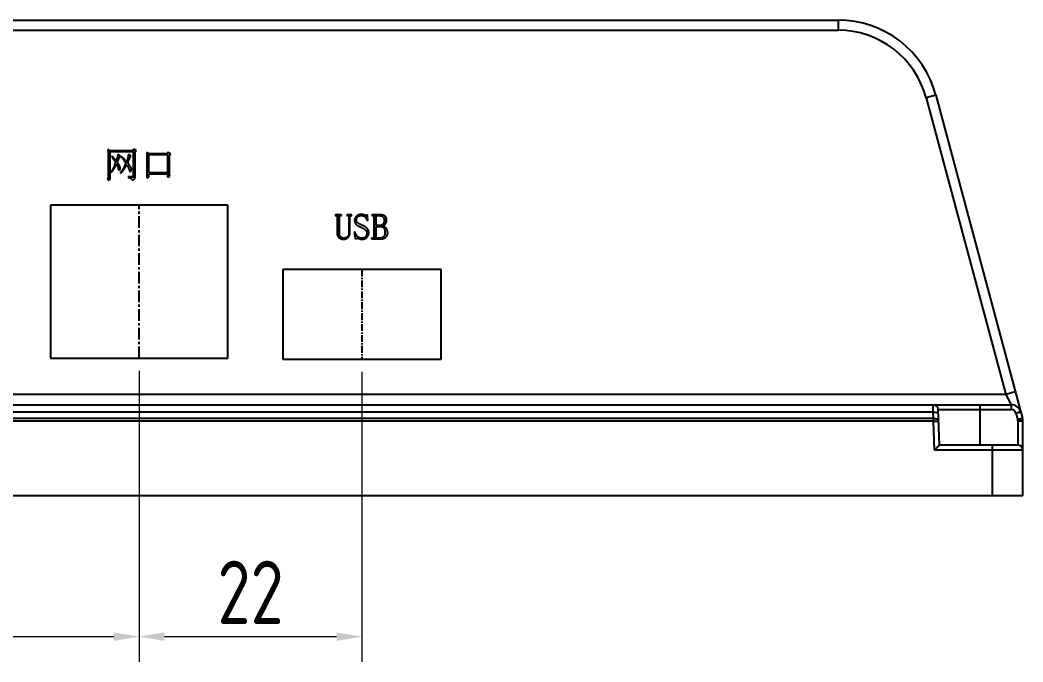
# Model space of a CAD drawing. Header units: millimetres. Extents: x 242 to 1026, y -183 to 372.
# Drawn here: x 652.6 to 751.6, y 21 to 84.4 of the extents above; entities that cross this region are included whole.
import ezdxf

# ---------------------------------------------------------------- set-up
doc = ezdxf.new("R2010")
doc.units = ezdxf.units.MM
doc.header["$LTSCALE"] = 30.734
doc.header["$PDMODE"] = 3
doc.header["$PDSIZE"] = 8
doc.linetypes.add('CENTER', pattern=[0.6, 0.375, -0.075, 0.075, -0.075])
doc.layers.get('0').update_dxf_attribs({"linetype": 'CONTINUOUS'})
doc.layers.get('Defpoints').update_dxf_attribs({"linetype": 'CONTINUOUS'})
doc.layers.add('02___PRT_ALL_AXES', color=7, linetype='CONTINUOUS')
doc.styles.add('China GB1', font='gbenor.shx', dxfattribs={"width": 0.9, "bigfont": 'gbcbig.shx'})
doc.dimstyles.new('A4S2.5', dxfattribs={"dimscale": 2.5, "dimtxt": 2.5, "dimasz": 1, "dimexe": 1, "dimexo": 0.5, "dimgap": 0.5, "dimtad": 1, "dimdec": 1, "dimzin": 9, "dimdsep": 46, "dimtxsty": 'China GB1', "dimcen": 0, "dimclrd": 4, "dimclre": 4, "dimclrt": 2, "dimadec": 3, "dimazin": 2, "dimtfac": 1, "dimtdec": 1, "dimtmove": 0, "dimatfit": 1, "dimfxl": 1, "dimlwd": 9, "dimlwe": 9, "dimarcsym": 0})

# ---------------------------------------------------------------- blocks, each defined once
blk = doc.blocks.new('*D17')
at = {"color": 4, "lineweight": 9, "transparency": 16777216}
for p, q in [((628.361, 54.765), (628.361, 20.969)), ((664.361, 49.735), (664.361, 20.969)), ((630.861, 23.469), (661.861, 23.469))]:
    blk.add_line(p, q, dxfattribs=at)
at = {"color": 4, "transparency": 16777216}
for points in [[(630.861, 23.885), (630.861, 23.052), (628.361, 23.469)], [(661.861, 23.885), (661.861, 23.052), (664.361, 23.469)]]:
    blk.add_solid(points, dxfattribs=at)
at = {"layer": 'Defpoints', "color": 0, "transparency": 16777216}
for p in [(628.361, 56.015), (664.361, 50.985), (664.361, 23.469)]:
    blk.add_point(p, dxfattribs=at)
at = {"color": 2, "transparency": 16777216, "insert": (646.361, 27.844), "char_height": 6.25, "attachment_point": 5, "style": 'China GB1'}
blk.add_mtext('36', dxfattribs=at)
blk = doc.blocks.new('*D18')
at = {"color": 4, "lineweight": 9, "transparency": 16777216}
for p, q in [((664.361, 49.735), (664.361, 20.969)), ((686.361, 49.635), (686.361, 20.969)), ((666.861, 23.469), (683.861, 23.469))]:
    blk.add_line(p, q, dxfattribs=at)
at = {"color": 4, "transparency": 16777216}
for points in [[(666.861, 23.885), (666.861, 23.052), (664.361, 23.469)], [(683.861, 23.885), (683.861, 23.052), (686.361, 23.469)]]:
    blk.add_solid(points, dxfattribs=at)
at = {"layer": 'Defpoints', "color": 0, "transparency": 16777216}
for p in [(664.361, 50.985), (686.361, 50.885), (686.361, 23.469)]:
    blk.add_point(p, dxfattribs=at)
at = {"color": 2, "transparency": 16777216, "insert": (675.361, 27.844), "char_height": 6.25, "attachment_point": 5, "style": 'China GB1'}
blk.add_mtext('22', dxfattribs=at)

msp = doc.modelspace()

# ---------------------------------------------------------------- linework, layer by layer
at = {"color": 7, "linetype": 'Continuous'}
for p, q in [((493.368, 84.385), (733.354, 84.385)), ((733.354, 84.385), (733.354, 83.385)), ((493.368, 83.385), (733.354, 83.385)), ((743.013, 76.973), (742.047, 76.714)), ((742.047, 76.714), (749.906, 47.385)), ((743.013, 76.973), (751.577, 45.012)), ((661.493, 71.473), (661.283, 71.613)), ((661.286, 71.537), (661.287, 71.516)), ((661.287, 71.516), (661.288, 71.492)), ((661.288, 71.492), (661.288, 71.468)), ((661.288, 71.468), (661.493, 71.473)), ((661.288, 71.468), (661.289, 71.441)), ((661.289, 71.441), (661.29, 71.414)), ((661.29, 71.414), (661.292, 71.252)), ((661.29, 71.414), (663.781, 71.389)), ((663.753, 71.473), (661.493, 71.473)), ((661.493, 68.666), (661.493, 71.389)), ((661.493, 71.389), (663.781, 71.389)), ((663.851, 71.627), (663.753, 71.473)), ((663.781, 71.389), (663.781, 69.071)), ((664.088, 71.459), (663.851, 71.627)), ((663.977, 71.362), (664.088, 71.459)), ((663.977, 68.917), (663.977, 71.362)), ((665.345, 71.18), (665.121, 71.32)), ((665.122, 71.302), (665.123, 71.277)), ((667.257, 71.334), (667.145, 71.18)), ((667.48, 71.138), (667.257, 71.334)), ((661.292, 71.252), (661.293, 71.215)), ((661.293, 71.215), (661.294, 71.137)), ((661.294, 71.137), (661.294, 71.053)), ((661.294, 71.053), (661.295, 71.009)), ((661.295, 71.009), (661.297, 70.711)), ((661.297, 70.711), (661.297, 70.656)), ((661.297, 70.656), (661.297, 70.6)), ((661.297, 70.6), (661.297, 70.542)), ((661.297, 70.542), (661.297, 70.483)), ((661.297, 70.483), (661.297, 70.23)), ((661.674, 70.943), (661.632, 70.915)), ((661.632, 70.915), (661.651, 70.889)), ((661.651, 70.889), (661.676, 70.856)), ((661.705, 70.912), (661.674, 70.943)), ((661.676, 70.856), (661.7, 70.823)), ((661.7, 70.823), (661.724, 70.79)), ((661.764, 70.851), (661.705, 70.912)), ((661.724, 70.79), (661.771, 70.723)), ((661.822, 70.79), (661.764, 70.851)), ((661.771, 70.723), (661.817, 70.656)), ((661.817, 70.656), (661.839, 70.622)), ((661.85, 70.76), (661.822, 70.79)), ((661.839, 70.622), (661.861, 70.588)), ((661.878, 70.73), (661.85, 70.76)), ((661.861, 70.588), (661.882, 70.554)), ((661.905, 70.7), (661.878, 70.73)), ((661.882, 70.554), (661.903, 70.52)), ((661.903, 70.52), (661.924, 70.486)), ((661.932, 70.67), (661.905, 70.7)), ((661.924, 70.486), (661.965, 70.418)), ((661.958, 70.641), (661.932, 70.67)), ((661.984, 70.611), (661.958, 70.641)), ((661.965, 70.418), (661.985, 70.383)), ((662.023, 70.314), (661.978, 70.19)), ((662.009, 70.582), (661.984, 70.611)), ((661.985, 70.383), (662.023, 70.314)), ((662.059, 70.523), (662.009, 70.582)), ((662.083, 70.494), (662.059, 70.523)), ((662.106, 70.516), (662.093, 70.482)), ((662.093, 70.482), (662.261, 70.457)), ((662.12, 70.552), (662.106, 70.516)), ((662.132, 70.587), (662.12, 70.552)), ((662.145, 70.624), (662.132, 70.587)), ((662.158, 70.66), (662.145, 70.624)), ((662.17, 70.698), (662.158, 70.66)), ((662.181, 70.735), (662.17, 70.698)), ((662.204, 70.813), (662.181, 70.735)), ((662.214, 70.852), (662.204, 70.813)), ((662.204, 70.342), (662.23, 70.394)), ((662.268, 70.25), (662.204, 70.342)), ((662.225, 70.892), (662.214, 70.852)), ((662.235, 70.933), (662.225, 70.892)), ((662.23, 70.394), (662.245, 70.425)), ((662.254, 71.015), (662.235, 70.933)), ((662.245, 70.425), (662.261, 70.457)), ((662.263, 71.058), (662.254, 71.015)), ((662.261, 70.457), (662.31, 70.561)), ((662.272, 71.1), (662.263, 71.058)), ((662.539, 70.929), (662.274, 71.11)), ((662.31, 70.561), (662.346, 70.636)), ((662.346, 70.636), (662.364, 70.676)), ((662.364, 70.676), (662.383, 70.716)), ((662.383, 70.716), (662.402, 70.758)), ((662.402, 70.758), (662.442, 70.845)), ((662.442, 70.845), (662.539, 70.929)), ((662.637, 70.915), (662.595, 70.887)), ((662.595, 70.887), (662.61, 70.867)), ((662.61, 70.867), (662.633, 70.837)), ((662.633, 70.837), (662.678, 70.775)), ((662.699, 70.849), (662.637, 70.915)), ((662.678, 70.775), (662.724, 70.712)), ((662.759, 70.784), (662.699, 70.849)), ((662.724, 70.712), (662.747, 70.68)), ((662.747, 70.68), (662.792, 70.614)), ((662.817, 70.722), (662.759, 70.784)), ((662.792, 70.614), (662.837, 70.548)), ((662.873, 70.66), (662.817, 70.722)), ((662.837, 70.548), (662.883, 70.48)), ((662.927, 70.6), (662.873, 70.66)), ((662.883, 70.48), (662.928, 70.41)), ((662.953, 70.57), (662.927, 70.6)), ((662.928, 70.41), (662.951, 70.375)), ((662.951, 70.375), (663.111, 70.384)), ((662.951, 70.375), (662.996, 70.303)), ((663.003, 70.513), (662.953, 70.57)), ((662.996, 70.303), (663.019, 70.267)), ((663.051, 70.456), (663.003, 70.513)), ((663.098, 70.401), (663.051, 70.456)), ((663.111, 70.384), (663.098, 70.401)), ((663.141, 70.462), (663.111, 70.384)), ((663.154, 70.501), (663.141, 70.462)), ((663.168, 70.539), (663.154, 70.501)), ((663.18, 70.578), (663.168, 70.539)), ((663.193, 70.617), (663.18, 70.578)), ((663.204, 70.656), (663.193, 70.617)), ((663.216, 70.695), (663.204, 70.656)), ((663.227, 70.734), (663.216, 70.695)), ((663.237, 70.773), (663.227, 70.734)), ((663.247, 70.811), (663.237, 70.773)), ((663.237, 70.258), (663.28, 70.363)), ((663.256, 70.85), (663.247, 70.811)), ((663.265, 70.889), (663.256, 70.85)), ((663.274, 70.928), (663.265, 70.889)), ((663.282, 70.967), (663.274, 70.928)), ((663.28, 70.363), (663.297, 70.402)), ((663.289, 71.006), (663.282, 70.967)), ((663.296, 71.045), (663.289, 71.006)), ((663.303, 71.084), (663.296, 71.045)), ((663.297, 70.402), (663.312, 70.44)), ((663.307, 71.11), (663.303, 71.084)), ((663.572, 70.929), (663.307, 71.11)), ((663.312, 70.44), (663.328, 70.478)), ((663.328, 70.478), (663.359, 70.552)), ((663.359, 70.552), (663.404, 70.657)), ((663.404, 70.657), (663.419, 70.691)), ((663.421, 70.696), (663.444, 70.745)), ((663.444, 70.745), (663.467, 70.788)), ((663.467, 70.788), (663.489, 70.826)), ((663.489, 70.826), (663.511, 70.859)), ((663.511, 70.859), (663.532, 70.887)), ((663.532, 70.887), (663.552, 70.91)), ((663.552, 70.91), (663.572, 70.929)), ((665.123, 71.277), (665.126, 71.166)), ((665.126, 71.166), (665.345, 71.18)), ((665.126, 71.166), (665.128, 71.104)), ((665.128, 71.104), (665.129, 71.037)), ((665.128, 71.104), (667.173, 71.096)), ((665.129, 71.037), (665.13, 71.002)), ((665.13, 71.002), (665.132, 70.81)), ((665.132, 70.81), (665.133, 70.767)), ((665.133, 70.767), (665.133, 70.724)), ((665.133, 70.724), (665.134, 70.635)), ((665.134, 70.635), (665.135, 70.442)), ((665.135, 70.442), (665.135, 70.391)), ((665.135, 70.391), (665.135, 70.339)), ((665.135, 70.339), (665.135, 70.285)), ((665.331, 69.28), (665.331, 71.096)), ((665.331, 71.096), (667.173, 71.096)), ((667.145, 71.18), (665.345, 71.18)), ((667.173, 71.096), (667.173, 69.28)), ((667.368, 71.054), (667.48, 71.138)), ((667.368, 69.587), (667.368, 71.054)), ((661.296, 69.649), (661.294, 69.256)), ((661.297, 69.744), (661.296, 69.696)), ((661.296, 69.696), (661.296, 69.649)), ((661.297, 70.23), (661.297, 70.205)), ((661.297, 70.205), (661.297, 69.942)), ((661.297, 69.942), (661.297, 69.891)), ((661.297, 69.891), (661.297, 69.842)), ((661.297, 69.842), (661.297, 69.792)), ((661.297, 69.792), (661.297, 69.744)), ((661.609, 69.395), (661.59, 69.364)), ((661.59, 69.364), (661.632, 69.337)), ((661.627, 69.426), (661.609, 69.395)), ((661.645, 69.457), (661.627, 69.426)), ((661.632, 69.337), (661.65, 69.358)), ((661.68, 69.522), (661.645, 69.457)), ((661.65, 69.358), (661.674, 69.389)), ((661.674, 69.389), (661.698, 69.42)), ((661.698, 69.554), (661.68, 69.522)), ((661.733, 69.622), (661.698, 69.554)), ((661.698, 69.42), (661.722, 69.452)), ((661.722, 69.452), (661.745, 69.484)), ((661.75, 69.656), (661.733, 69.622)), ((661.745, 69.484), (661.768, 69.516)), ((661.767, 69.691), (661.75, 69.656)), ((661.784, 69.726), (661.767, 69.691)), ((661.768, 69.516), (661.791, 69.549)), ((661.818, 69.799), (661.784, 69.726)), ((661.791, 69.549), (661.814, 69.581)), ((661.814, 69.581), (661.836, 69.614)), ((661.834, 69.836), (661.818, 69.799)), ((661.851, 69.873), (661.834, 69.836)), ((661.836, 69.614), (661.858, 69.648)), ((661.867, 69.911), (661.851, 69.873)), ((661.858, 69.648), (661.88, 69.682)), ((661.883, 69.949), (661.867, 69.911)), ((661.88, 69.682), (661.901, 69.716)), ((661.9, 69.988), (661.883, 69.949)), ((661.916, 70.028), (661.9, 69.988)), ((661.901, 69.716), (661.922, 69.75)), ((661.931, 70.068), (661.916, 70.028)), ((661.922, 69.75), (661.943, 69.784)), ((661.963, 70.149), (661.931, 70.068)), ((661.943, 69.784), (661.964, 69.819)), ((661.978, 70.19), (661.963, 70.149)), ((661.963, 70.149), (662.135, 70.147)), ((661.964, 69.819), (661.984, 69.854)), ((661.984, 69.854), (662.004, 69.89)), ((662.004, 69.89), (662.023, 69.926)), ((662.023, 69.926), (662.043, 69.962)), ((662.043, 69.962), (662.061, 69.998)), ((662.061, 69.998), (662.08, 70.035)), ((662.08, 70.035), (662.099, 70.072)), ((662.099, 70.072), (662.117, 70.109)), ((662.117, 70.109), (662.135, 70.147)), ((662.135, 70.147), (662.145, 70.127)), ((662.145, 70.127), (662.163, 70.09)), ((662.163, 70.09), (662.181, 70.053)), ((662.181, 70.053), (662.198, 70.017)), ((662.198, 70.017), (662.214, 69.979)), ((662.214, 69.979), (662.229, 69.942)), ((662.229, 69.942), (662.243, 69.905)), ((662.243, 69.905), (662.257, 69.867)), ((662.257, 69.867), (662.269, 69.829)), ((662.323, 70.168), (662.268, 70.25)), ((662.269, 69.829), (662.281, 69.791)), ((662.281, 69.791), (662.292, 69.752)), ((662.292, 69.752), (662.302, 69.714)), ((662.302, 69.714), (662.308, 69.677)), ((662.308, 69.677), (662.32, 69.625)), ((662.32, 69.625), (662.334, 69.584)), ((662.348, 70.131), (662.323, 70.168)), ((662.334, 69.584), (662.349, 69.555)), ((662.37, 70.096), (662.348, 70.131)), ((662.349, 69.555), (662.367, 69.538)), ((662.39, 70.064), (662.37, 70.096)), ((662.408, 70.035), (662.39, 70.064)), ((662.403, 69.54), (662.442, 69.574)), ((662.424, 70.008), (662.408, 70.035)), ((662.438, 69.983), (662.424, 70.008)), ((662.45, 69.961), (662.438, 69.983)), ((662.447, 69.578), (662.464, 69.599)), ((662.473, 69.913), (662.456, 69.951)), ((662.464, 69.599), (662.478, 69.631)), ((662.486, 69.874), (662.473, 69.913)), ((662.478, 69.631), (662.489, 69.674)), ((662.495, 69.835), (662.486, 69.874)), ((662.489, 69.674), (662.497, 69.728)), ((662.499, 69.797), (662.495, 69.835)), ((662.497, 69.728), (662.5, 69.758)), ((662.5, 69.758), (662.499, 69.797)), ((662.536, 69.326), (662.511, 69.295)), ((662.561, 69.358), (662.536, 69.326)), ((662.585, 69.389), (662.561, 69.358)), ((662.583, 69.294), (662.608, 69.319)), ((662.608, 69.422), (662.585, 69.389)), ((662.631, 69.454), (662.608, 69.422)), ((662.608, 69.319), (662.634, 69.345)), ((662.654, 69.487), (662.631, 69.454)), ((662.634, 69.345), (662.659, 69.372)), ((662.677, 69.52), (662.654, 69.487)), ((662.659, 69.372), (662.684, 69.399)), ((662.699, 69.553), (662.677, 69.52)), ((662.684, 69.399), (662.71, 69.426)), ((662.72, 69.587), (662.699, 69.553)), ((662.71, 69.426), (662.734, 69.455)), ((662.742, 69.62), (662.72, 69.587)), ((662.734, 69.455), (662.759, 69.484)), ((662.763, 69.654), (662.742, 69.62)), ((662.759, 69.484), (662.784, 69.514)), ((662.803, 69.723), (662.763, 69.654)), ((662.784, 69.514), (662.808, 69.544)), ((662.823, 69.758), (662.803, 69.723)), ((662.808, 69.544), (662.832, 69.575)), ((662.842, 69.793), (662.823, 69.758)), ((662.832, 69.575), (662.856, 69.607)), ((662.861, 69.829), (662.842, 69.793)), ((662.856, 69.607), (662.88, 69.639)), ((662.88, 69.864), (662.861, 69.829)), ((662.898, 69.901), (662.88, 69.864)), ((662.88, 69.639), (662.904, 69.672)), ((662.916, 69.937), (662.898, 69.901)), ((662.904, 69.672), (662.927, 69.706)), ((662.933, 69.973), (662.916, 69.937)), ((662.927, 69.706), (662.951, 69.74)), ((662.967, 70.047), (662.933, 69.973)), ((662.951, 69.74), (662.974, 69.775)), ((662.983, 70.084), (662.967, 70.047)), ((662.974, 69.775), (662.997, 69.81)), ((662.999, 70.122), (662.983, 70.084)), ((662.983, 70.084), (663.153, 70.077)), ((662.997, 69.81), (663.02, 69.847)), ((663.014, 70.16), (662.999, 70.122)), ((663.042, 70.23), (663.014, 70.16)), ((663.019, 70.267), (663.042, 70.23)), ((663.02, 69.847), (663.043, 69.883)), ((663.043, 69.883), (663.087, 69.959)), ((663.087, 69.959), (663.11, 69.997)), ((663.11, 69.997), (663.131, 70.037)), ((663.131, 70.037), (663.153, 70.077)), ((663.162, 70.063), (663.184, 70.025)), ((663.184, 70.025), (663.205, 69.988)), ((663.205, 69.988), (663.225, 69.951)), ((663.225, 69.951), (663.245, 69.914)), ((663.274, 70.213), (663.237, 70.258)), ((663.245, 69.914), (663.263, 69.877)), ((663.263, 69.877), (663.281, 69.84)), ((663.341, 70.13), (663.274, 70.213)), ((663.281, 69.84), (663.297, 69.804)), ((663.297, 69.804), (663.313, 69.767)), ((663.313, 69.767), (663.327, 69.731)), ((663.327, 69.731), (663.341, 69.695)), ((663.4, 70.054), (663.341, 70.13)), ((663.341, 69.695), (663.354, 69.659)), ((663.354, 69.659), (663.366, 69.623)), ((663.366, 69.623), (663.377, 69.588)), ((663.379, 69.579), (663.397, 69.522)), ((663.397, 69.522), (663.415, 69.476)), ((663.426, 70.019), (663.4, 70.054)), ((663.415, 69.476), (663.434, 69.439)), ((663.45, 69.986), (663.426, 70.019)), ((663.434, 69.439), (663.452, 69.413)), ((663.473, 69.956), (663.45, 69.986)), ((663.452, 69.413), (663.47, 69.398)), ((663.493, 69.927), (663.473, 69.956)), ((663.489, 69.392), (663.51, 69.407)), ((663.512, 69.9), (663.493, 69.927)), ((663.51, 69.407), (663.544, 69.448)), ((663.528, 69.875), (663.512, 69.9)), ((663.542, 69.853), (663.528, 69.875)), ((663.554, 69.832), (663.542, 69.853)), ((663.544, 69.448), (663.561, 69.469)), ((663.575, 69.781), (663.558, 69.825)), ((663.561, 69.469), (663.578, 69.501)), ((663.587, 69.738), (663.575, 69.781)), ((663.578, 69.501), (663.591, 69.541)), ((663.596, 69.698), (663.587, 69.738)), ((663.591, 69.541), (663.6, 69.588)), ((663.601, 69.66), (663.596, 69.698)), ((663.6, 69.591), (663.603, 69.625)), ((663.603, 69.625), (663.601, 69.66)), ((665.131, 69.304), (665.128, 69.081)), ((665.132, 69.385), (665.131, 69.344)), ((665.131, 69.344), (665.131, 69.304)), ((665.133, 69.468), (665.132, 69.426)), ((665.132, 69.426), (665.132, 69.385)), ((665.135, 69.828), (665.133, 69.468)), ((665.135, 70.285), (665.135, 69.974)), ((665.135, 69.974), (665.135, 69.925)), ((665.135, 69.925), (665.135, 69.828)), ((667.369, 69.492), (667.368, 69.587)), ((667.371, 69.318), (667.369, 69.492)), ((667.373, 69.237), (667.371, 69.318)), ((661.283, 68.555), (661.493, 68.666)), ((661.284, 68.581), (661.283, 68.555)), ((661.285, 68.636), (661.284, 68.608)), ((661.284, 68.608), (661.284, 68.581)), ((661.291, 68.989), (661.285, 68.636)), ((661.292, 69.062), (661.291, 69.025)), ((661.291, 69.025), (661.291, 68.989)), ((661.293, 69.138), (661.292, 69.1)), ((661.292, 69.1), (661.292, 69.062)), ((661.294, 69.256), (661.293, 69.216)), ((661.293, 69.216), (661.293, 69.138)), ((662.511, 69.295), (662.539, 69.253)), ((662.539, 69.253), (662.557, 69.269)), ((662.557, 69.269), (662.583, 69.294)), ((663.293, 68.889), (663.293, 68.834)), ((663.352, 68.887), (663.293, 68.889)), ((663.293, 68.834), (663.324, 68.826)), ((663.324, 68.826), (663.375, 68.813)), ((663.407, 68.885), (663.352, 68.887)), ((663.375, 68.813), (663.423, 68.798)), ((663.504, 68.883), (663.407, 68.885)), ((663.423, 68.798), (663.466, 68.782)), ((663.466, 68.782), (663.506, 68.765)), ((663.547, 68.883), (663.504, 68.883)), ((663.506, 68.765), (663.541, 68.746)), ((663.541, 68.746), (663.573, 68.726)), ((663.585, 68.883), (663.547, 68.883)), ((663.547, 68.883), (663.977, 68.882)), ((663.573, 68.726), (663.6, 68.706)), ((663.619, 68.884), (663.585, 68.883)), ((663.6, 68.706), (663.624, 68.683)), ((663.649, 68.885), (663.619, 68.884)), ((663.624, 68.683), (663.644, 68.66)), ((663.644, 68.66), (663.66, 68.635)), ((663.675, 68.887), (663.649, 68.885)), ((663.66, 68.635), (663.672, 68.61)), ((663.672, 68.61), (663.68, 68.583)), ((663.697, 68.889), (663.675, 68.887)), ((663.68, 68.583), (663.684, 68.555)), ((663.695, 68.559), (663.739, 68.579)), ((663.726, 68.894), (663.698, 68.889)), ((663.749, 68.908), (663.726, 68.894)), ((663.739, 68.579), (663.779, 68.6)), ((663.766, 68.931), (663.749, 68.908)), ((663.777, 68.964), (663.766, 68.931)), ((663.782, 69.005), (663.777, 68.964)), ((663.779, 68.6), (663.815, 68.623)), ((663.782, 69.056), (663.782, 69.005)), ((663.815, 68.623), (663.848, 68.647)), ((663.848, 68.647), (663.877, 68.672)), ((663.877, 68.672), (663.902, 68.698)), ((663.902, 68.698), (663.924, 68.725)), ((663.924, 68.725), (663.942, 68.754)), ((663.942, 68.754), (663.956, 68.784)), ((663.956, 68.784), (663.967, 68.816)), ((663.967, 68.816), (663.974, 68.848)), ((663.974, 68.848), (663.977, 68.882)), ((663.977, 68.882), (663.977, 68.917)), ((665.125, 68.945), (665.121, 68.792)), ((665.121, 68.792), (665.331, 68.889)), ((665.126, 68.978), (665.125, 68.945)), ((665.127, 69.011), (665.126, 68.978)), ((665.128, 69.081), (665.127, 69.046)), ((665.127, 69.046), (665.127, 69.011)), ((667.173, 69.28), (665.331, 69.28)), ((665.331, 69.28), (667.372, 69.277)), ((665.331, 68.889), (665.331, 69.197)), ((665.331, 69.197), (667.173, 69.197)), ((667.173, 69.197), (667.374, 69.199)), ((667.173, 69.197), (667.173, 68.876)), ((667.173, 68.876), (667.382, 68.973)), ((667.377, 69.09), (667.373, 69.237)), ((667.378, 69.057), (667.377, 69.09)), ((667.38, 69.024), (667.378, 69.057)), ((667.381, 68.993), (667.38, 69.024)), ((683.721, 65.145), (683.721, 65.062)), ((684.335, 65.145), (683.721, 65.145)), ((683.721, 65.062), (683.791, 65.062)), ((683.791, 65.062), (683.822, 65.06)), ((683.822, 65.06), (683.861, 65.051)), ((683.861, 65.051), (683.889, 65.034)), ((683.896, 65.026), (683.911, 64.993)), ((683.911, 64.993), (683.916, 64.95)), ((683.916, 64.95), (683.916, 63.316)), ((684.14, 64.95), (684.142, 64.972)), ((684.14, 63.316), (684.14, 64.95)), ((684.142, 64.972), (684.155, 65.007)), ((684.155, 65.007), (684.182, 65.034)), ((684.189, 65.04), (684.222, 65.056)), ((684.222, 65.056), (684.266, 65.062)), ((684.266, 65.062), (684.335, 65.062)), ((684.335, 65.062), (684.335, 65.145)), ((684.866, 65.145), (684.866, 65.062)), ((685.368, 65.145), (684.866, 65.145)), ((684.866, 65.062), (684.949, 65.062)), ((684.949, 65.062), (684.981, 65.06)), ((684.981, 65.06), (685.02, 65.051)), ((685.02, 65.051), (685.047, 65.034)), ((685.054, 65.026), (685.07, 64.993)), ((685.07, 64.993), (685.075, 64.95)), ((685.075, 64.95), (685.075, 63.33)), ((685.159, 64.95), (685.161, 64.972)), ((685.159, 63.33), (685.159, 64.95)), ((685.161, 64.972), (685.174, 65.007)), ((685.174, 65.007), (685.201, 65.034)), ((685.208, 65.04), (685.241, 65.056)), ((685.241, 65.056), (685.284, 65.062)), ((685.284, 65.062), (685.368, 65.062)), ((685.368, 65.062), (685.368, 65.145)), ((685.635, 64.623), (685.633, 64.587)), ((685.633, 64.587), (685.634, 64.544)), ((685.634, 64.544), (685.637, 64.498)), ((685.639, 64.659), (685.635, 64.623)), ((685.637, 64.498), (685.643, 64.455)), ((685.645, 64.695), (685.639, 64.659)), ((685.643, 64.455), (685.651, 64.415)), ((685.655, 64.731), (685.645, 64.695)), ((685.651, 64.415), (685.661, 64.376)), ((685.667, 64.766), (685.655, 64.731)), ((685.661, 64.376), (685.674, 64.34)), ((685.683, 64.801), (685.667, 64.766)), ((685.7, 64.836), (685.683, 64.801)), ((685.721, 64.871), (685.7, 64.836)), ((685.744, 64.906), (685.721, 64.871)), ((685.77, 64.94), (685.744, 64.906)), ((685.799, 64.974), (685.77, 64.94)), ((685.815, 64.992), (685.799, 64.974)), ((685.84, 65.017), (685.815, 64.992)), ((685.815, 64.636), (685.818, 64.675)), ((685.815, 64.615), (685.815, 64.636)), ((685.817, 64.572), (685.815, 64.615)), ((685.822, 64.532), (685.817, 64.572)), ((685.818, 64.675), (685.823, 64.713)), ((685.832, 64.494), (685.822, 64.532)), ((685.823, 64.713), (685.832, 64.751)), ((685.832, 64.751), (685.842, 64.789)), ((685.846, 64.458), (685.832, 64.494)), ((685.867, 65.041), (685.84, 65.017)), ((685.842, 64.789), (685.856, 64.826)), ((685.864, 64.425), (685.846, 64.458)), ((685.856, 64.826), (685.872, 64.863)), ((685.886, 64.393), (685.864, 64.425)), ((685.896, 65.063), (685.867, 65.041)), ((685.872, 64.863), (685.891, 64.9)), ((685.911, 64.364), (685.886, 64.393)), ((685.891, 64.9), (685.912, 64.936)), ((685.926, 65.082), (685.896, 65.063)), ((685.92, 64.947), (685.942, 64.971)), ((685.958, 65.1), (685.926, 65.082)), ((685.942, 64.971), (685.966, 64.993)), ((685.991, 65.116), (685.958, 65.1)), ((685.966, 64.993), (685.994, 65.012)), ((686.026, 65.13), (685.991, 65.116)), ((685.994, 65.012), (686.025, 65.029)), ((686.025, 65.029), (686.059, 65.043)), ((686.063, 65.142), (686.026, 65.13)), ((686.059, 65.043), (686.096, 65.055)), ((686.102, 65.152), (686.063, 65.142)), ((686.096, 65.055), (686.136, 65.064)), ((686.142, 65.16), (686.102, 65.152)), ((686.136, 65.064), (686.179, 65.07)), ((686.183, 65.166), (686.142, 65.16)), ((686.179, 65.07), (686.226, 65.074)), ((686.227, 65.17), (686.183, 65.166)), ((686.226, 65.074), (686.275, 65.075)), ((686.272, 65.173), (686.227, 65.17)), ((686.303, 65.173), (686.272, 65.173)), ((686.275, 65.075), (686.75, 65.075)), ((686.287, 65.075), (686.331, 65.074)), ((686.345, 65.172), (686.303, 65.173)), ((686.331, 65.074), (686.373, 65.07)), ((686.385, 65.17), (686.345, 65.172)), ((686.373, 65.07), (686.414, 65.063)), ((686.425, 65.165), (686.385, 65.17)), ((686.414, 65.063), (686.453, 65.055)), ((686.465, 65.158), (686.425, 65.165)), ((686.453, 65.055), (686.491, 65.044)), ((686.504, 65.15), (686.465, 65.158)), ((686.491, 65.044), (686.526, 65.031)), ((686.542, 65.14), (686.504, 65.15)), ((686.526, 65.031), (686.561, 65.015)), ((686.568, 65.131), (686.542, 65.14)), ((686.561, 65.015), (686.593, 64.998)), ((686.618, 65.11), (686.568, 65.131)), ((686.593, 64.998), (686.624, 64.978)), ((686.662, 65.094), (686.618, 65.11)), ((686.624, 64.978), (686.645, 64.959)), ((686.645, 64.959), (686.666, 64.936)), ((686.699, 65.083), (686.662, 65.094)), ((686.666, 64.936), (686.686, 64.911)), ((686.686, 64.911), (686.708, 64.884)), ((686.73, 65.077), (686.699, 65.083)), ((686.708, 64.884), (686.728, 64.854)), ((686.728, 64.854), (686.749, 64.821)), ((686.749, 64.821), (686.77, 64.786)), ((686.787, 65.081), (686.75, 65.075)), ((686.77, 64.786), (686.791, 64.748)), ((686.824, 65.098), (686.787, 65.081)), ((686.791, 64.748), (686.812, 64.708)), ((686.812, 64.708), (686.833, 64.666)), ((686.858, 65.124), (686.833, 65.103)), ((686.833, 64.666), (686.854, 64.621)), ((686.854, 64.621), (686.875, 64.573)), ((686.882, 65.16), (686.858, 65.124)), ((686.875, 64.573), (686.945, 64.601)), ((686.945, 64.601), (686.889, 65.173)), ((687.322, 65.145), (687.322, 65.062)), ((688.131, 65.145), (687.322, 65.145)), ((687.322, 65.062), (688.048, 65.062)), ((687.406, 65.062), (687.437, 65.06)), ((687.437, 65.06), (687.476, 65.051)), ((687.476, 65.051), (687.503, 65.034)), ((687.51, 65.026), (687.526, 64.993)), ((687.526, 64.993), (687.531, 64.95)), ((687.531, 64.95), (687.531, 62.953)), ((687.755, 64.95), (687.756, 64.972)), ((687.755, 64.084), (687.755, 64.95)), ((687.756, 64.972), (687.77, 65.007)), ((687.77, 65.007), (687.796, 65.034)), ((687.804, 65.04), (687.837, 65.056)), ((687.837, 65.056), (687.88, 65.062)), ((688.048, 65.062), (688.075, 65.061)), ((688.075, 65.061), (688.12, 65.059)), ((688.12, 65.059), (688.162, 65.054)), ((688.181, 65.145), (688.131, 65.145)), ((688.162, 65.054), (688.204, 65.048)), ((688.229, 65.142), (688.181, 65.145)), ((688.204, 65.048), (688.242, 65.039)), ((688.275, 65.139), (688.229, 65.142)), ((688.242, 65.039), (688.28, 65.028)), ((688.318, 65.134), (688.275, 65.139)), ((688.28, 65.028), (688.315, 65.015)), ((688.315, 65.015), (688.349, 65)), ((688.36, 65.127), (688.318, 65.134)), ((688.349, 65), (688.38, 64.983)), ((688.4, 65.12), (688.36, 65.127)), ((688.38, 64.983), (688.411, 64.964)), ((688.438, 65.11), (688.4, 65.12)), ((688.419, 64.957), (688.444, 64.933)), ((688.475, 65.1), (688.438, 65.11)), ((688.444, 64.933), (688.466, 64.907)), ((688.466, 64.907), (688.486, 64.878)), ((688.509, 65.087), (688.475, 65.1)), ((688.486, 64.878), (688.503, 64.846)), ((688.509, 64.354), (688.494, 64.321)), ((688.503, 64.846), (688.517, 64.812)), ((688.541, 65.074), (688.509, 65.087)), ((688.522, 64.39), (688.509, 64.354)), ((688.517, 64.812), (688.529, 64.775)), ((688.532, 64.429), (688.522, 64.39)), ((688.529, 64.775), (688.538, 64.735)), ((688.54, 64.469), (688.532, 64.429)), ((688.538, 64.735), (688.545, 64.693)), ((688.546, 64.512), (688.54, 64.469)), ((688.572, 65.059), (688.541, 65.074)), ((688.545, 64.693), (688.549, 64.648)), ((688.549, 64.558), (688.546, 64.512)), ((688.549, 64.648), (688.55, 64.601)), ((688.55, 64.601), (688.549, 64.558)), ((688.6, 65.042), (688.572, 65.059)), ((688.627, 65.024), (688.6, 65.042)), ((688.659, 64.995), (688.634, 65.02)), ((688.682, 64.968), (688.659, 64.995)), ((688.702, 64.939), (688.682, 64.968)), ((688.721, 64.908), (688.702, 64.939)), ((688.737, 64.875), (688.721, 64.908)), ((688.73, 64.325), (688.745, 64.359)), ((688.751, 64.84), (688.737, 64.875)), ((688.745, 64.359), (688.758, 64.394)), ((688.762, 64.803), (688.751, 64.84)), ((688.758, 64.394), (688.769, 64.431)), ((688.772, 64.764), (688.762, 64.803)), ((688.769, 64.431), (688.777, 64.471)), ((688.779, 64.723), (688.772, 64.764)), ((688.777, 64.471), (688.783, 64.512)), ((688.784, 64.679), (688.779, 64.723)), ((688.783, 64.512), (688.786, 64.556)), ((688.787, 64.634), (688.784, 64.679)), ((688.786, 64.556), (688.788, 64.601)), ((688.788, 64.601), (688.787, 64.634)), ((685.689, 63.442), (685.605, 63.414)), ((685.605, 63.414), (685.717, 62.729)), ((685.674, 64.34), (685.689, 64.307)), ((685.689, 64.307), (685.707, 64.276)), ((685.703, 63.393), (685.689, 63.442)), ((685.718, 63.347), (685.703, 63.393)), ((685.707, 64.276), (685.726, 64.246)), ((685.726, 64.246), (685.748, 64.22)), ((685.748, 64.22), (685.773, 64.196)), ((685.773, 64.196), (685.789, 64.182)), ((685.789, 64.182), (685.81, 64.164)), ((685.81, 64.164), (685.834, 64.147)), ((685.834, 64.147), (685.86, 64.128)), ((685.86, 64.128), (685.888, 64.11)), ((685.888, 64.11), (685.919, 64.091)), ((685.919, 64.091), (685.951, 64.071)), ((685.943, 64.337), (685.926, 64.351)), ((685.964, 64.322), (685.943, 64.337)), ((685.951, 64.071), (685.986, 64.052)), ((685.987, 64.307), (685.964, 64.322)), ((685.986, 64.052), (686.023, 64.031)), ((686.015, 64.29), (685.987, 64.307)), ((686.045, 64.273), (686.015, 64.29)), ((686.023, 64.031), (686.062, 64.011)), ((686.079, 64.254), (686.045, 64.273)), ((686.062, 64.011), (686.103, 63.99)), ((686.116, 64.234), (686.079, 64.254)), ((686.103, 63.99), (686.146, 63.969)), ((686.156, 64.213), (686.116, 64.234)), ((686.146, 63.969), (686.192, 63.947)), ((686.2, 64.192), (686.156, 64.213)), ((686.192, 63.947), (686.239, 63.925)), ((686.247, 64.169), (686.2, 64.192)), ((686.239, 63.925), (686.289, 63.902)), ((686.298, 64.145), (686.247, 64.169)), ((686.352, 64.12), (686.298, 64.145)), ((686.307, 63.894), (686.35, 63.874)), ((686.35, 63.874), (686.392, 63.853)), ((686.401, 64.098), (686.352, 64.12)), ((686.392, 63.853), (686.432, 63.832)), ((686.446, 64.079), (686.401, 64.098)), ((686.432, 63.832), (686.47, 63.811)), ((686.49, 64.059), (686.446, 64.079)), ((686.47, 63.811), (686.506, 63.79)), ((686.532, 64.039), (686.49, 64.059)), ((686.506, 63.79), (686.54, 63.769)), ((686.572, 64.019), (686.532, 64.039)), ((686.54, 63.769), (686.573, 63.748)), ((686.61, 63.998), (686.572, 64.019)), ((686.573, 63.748), (686.603, 63.726)), ((686.603, 63.726), (686.632, 63.704)), ((686.647, 63.978), (686.61, 63.998)), ((686.632, 63.704), (686.659, 63.682)), ((686.682, 63.957), (686.647, 63.978)), ((686.659, 63.682), (686.685, 63.659)), ((686.715, 63.935), (686.682, 63.957)), ((686.685, 63.659), (686.708, 63.637)), ((686.708, 63.637), (686.729, 63.615)), ((686.747, 63.914), (686.715, 63.935)), ((686.729, 63.615), (686.756, 63.582)), ((686.776, 63.892), (686.747, 63.914)), ((686.756, 63.582), (686.78, 63.548)), ((686.805, 63.87), (686.776, 63.892)), ((686.78, 63.548), (686.799, 63.514)), ((686.799, 63.514), (686.814, 63.479)), ((686.831, 63.848), (686.805, 63.87)), ((686.814, 63.479), (686.825, 63.444)), ((686.825, 63.444), (686.831, 63.408)), ((686.856, 63.825), (686.831, 63.848)), ((686.831, 63.408), (686.833, 63.372)), ((686.833, 63.372), (686.833, 63.333)), ((686.878, 63.802), (686.856, 63.825)), ((686.913, 63.758), (686.889, 63.791)), ((686.934, 63.725), (686.913, 63.758)), ((686.953, 63.691), (686.934, 63.725)), ((686.97, 63.656), (686.953, 63.691)), ((686.985, 63.62), (686.97, 63.656)), ((686.998, 63.583), (686.985, 63.62)), ((687.009, 63.545), (686.998, 63.583)), ((687.017, 63.507), (687.009, 63.545)), ((687.023, 63.467), (687.017, 63.507)), ((687.027, 63.427), (687.023, 63.467)), ((687.029, 63.386), (687.027, 63.427)), ((687.028, 63.331), (687.029, 63.372)), ((688.118, 64.084), (687.755, 64.084)), ((687.755, 64.084), (688.383, 64.067)), ((687.755, 62.953), (687.755, 64)), ((687.755, 64), (688.076, 64)), ((688.076, 64), (688.489, 64.008)), ((688.076, 64), (688.1, 64)), ((688.1, 64), (688.146, 63.998)), ((688.154, 64.086), (688.118, 64.084)), ((688.146, 63.998), (688.191, 63.994)), ((688.191, 64.091), (688.154, 64.086)), ((688.227, 64.1), (688.191, 64.091)), ((688.191, 63.994), (688.233, 63.987)), ((688.263, 64.114), (688.227, 64.1)), ((688.233, 63.987), (688.273, 63.979)), ((688.298, 64.13), (688.263, 64.114)), ((688.273, 63.979), (688.311, 63.968)), ((688.333, 64.15), (688.298, 64.13)), ((688.311, 63.968), (688.347, 63.955)), ((688.367, 64.174), (688.333, 64.15)), ((688.347, 63.955), (688.38, 63.941)), ((688.355, 64.056), (688.383, 64.067)), ((688.402, 64.041), (688.355, 64.056)), ((688.402, 64.202), (688.367, 64.174)), ((688.38, 63.941), (688.412, 63.924)), ((688.383, 64.067), (688.43, 64.086)), ((688.446, 64.025), (688.402, 64.041)), ((688.435, 64.234), (688.411, 64.21)), ((688.412, 63.924), (688.442, 63.905)), ((688.43, 64.086), (688.473, 64.105)), ((688.457, 64.261), (688.435, 64.234)), ((688.442, 63.905), (688.469, 63.884)), ((688.489, 64.008), (688.446, 64.025)), ((688.477, 64.289), (688.457, 64.261)), ((688.469, 63.884), (688.494, 63.86)), ((688.473, 64.105), (688.513, 64.125)), ((688.494, 64.321), (688.477, 64.289)), ((688.529, 63.99), (688.489, 64.008)), ((688.505, 63.849), (688.525, 63.822)), ((688.513, 64.125), (688.55, 64.146)), ((688.525, 63.822), (688.544, 63.794)), ((688.567, 63.971), (688.529, 63.99)), ((688.544, 63.794), (688.561, 63.763)), ((688.55, 64.146), (688.584, 64.167)), ((688.561, 63.763), (688.576, 63.731)), ((688.602, 63.951), (688.567, 63.971)), ((688.576, 63.731), (688.59, 63.696)), ((688.584, 64.167), (688.614, 64.189)), ((688.59, 63.696), (688.601, 63.66)), ((688.601, 63.66), (688.611, 63.621)), ((688.635, 63.93), (688.602, 63.951)), ((688.611, 63.621), (688.62, 63.581)), ((688.614, 64.189), (688.642, 64.21)), ((688.62, 63.581), (688.626, 63.539)), ((688.626, 63.539), (688.63, 63.494)), ((688.63, 63.494), (688.633, 63.448)), ((688.633, 63.448), (688.634, 63.4)), ((688.634, 63.4), (688.633, 63.354)), ((688.665, 63.908), (688.635, 63.93)), ((688.642, 64.21), (688.666, 64.233)), ((688.693, 63.886), (688.665, 63.908)), ((688.666, 64.233), (688.686, 64.256)), ((688.686, 64.256), (688.704, 64.28)), ((688.719, 63.862), (688.693, 63.886)), ((688.713, 64.293), (688.73, 64.325)), ((688.742, 63.837), (688.719, 63.862)), ((688.763, 63.812), (688.742, 63.837)), ((688.782, 63.785), (688.763, 63.812)), ((688.807, 63.742), (688.788, 63.777)), ((688.825, 63.707), (688.807, 63.742)), ((688.841, 63.671), (688.825, 63.707)), ((688.855, 63.635), (688.841, 63.671)), ((688.868, 63.597), (688.855, 63.635)), ((688.878, 63.559), (688.868, 63.597)), ((688.886, 63.52), (688.878, 63.559)), ((688.892, 63.481), (688.886, 63.52)), ((688.896, 63.441), (688.892, 63.481)), ((688.899, 63.4), (688.896, 63.441)), ((688.898, 63.329), (688.899, 63.372)), ((688.899, 63.372), (688.899, 63.4)), ((683.916, 63.313), (683.918, 63.267)), ((683.918, 63.267), (683.922, 63.223)), ((683.922, 63.223), (683.927, 63.181)), ((683.927, 63.181), (683.935, 63.141)), ((683.935, 63.141), (683.946, 63.103)), ((683.946, 63.103), (683.959, 63.067)), ((683.959, 63.067), (683.974, 63.033)), ((683.974, 63.033), (683.991, 63)), ((683.991, 63), (684.011, 62.97)), ((684.011, 62.97), (684.033, 62.942)), ((684.033, 62.942), (684.057, 62.916)), ((684.057, 62.916), (684.083, 62.891)), ((684.083, 62.891), (684.112, 62.869)), ((684.112, 62.869), (684.133, 62.853)), ((684.133, 62.853), (684.165, 62.832)), ((684.141, 63.264), (684.14, 63.316)), ((684.144, 63.216), (684.141, 63.264)), ((684.15, 63.171), (684.144, 63.216)), ((684.158, 63.13), (684.15, 63.171)), ((684.168, 63.091), (684.158, 63.13)), ((684.165, 62.832), (684.573, 62.841)), ((684.165, 62.832), (684.199, 62.812)), ((684.181, 63.056), (684.168, 63.091)), ((684.196, 63.025), (684.181, 63.056)), ((684.213, 62.996), (684.196, 63.025)), ((684.199, 62.812), (684.233, 62.795)), ((684.232, 62.971), (684.213, 62.996)), ((684.254, 62.949), (684.232, 62.971)), ((684.233, 62.795), (684.268, 62.779)), ((684.294, 62.917), (684.266, 62.939)), ((684.268, 62.779), (684.305, 62.766)), ((684.324, 62.897), (684.294, 62.917)), ((684.305, 62.766), (684.342, 62.755)), ((684.357, 62.881), (684.324, 62.897)), ((684.342, 62.755), (684.381, 62.746)), ((684.392, 62.868), (684.357, 62.881)), ((684.381, 62.746), (684.42, 62.739)), ((684.43, 62.857), (684.392, 62.868)), ((684.42, 62.739), (684.461, 62.733)), ((684.47, 62.849), (684.43, 62.857)), ((684.461, 62.733), (684.502, 62.73)), ((684.512, 62.844), (684.47, 62.849)), ((684.502, 62.73), (684.545, 62.729)), ((684.557, 62.841), (684.512, 62.844)), ((684.545, 62.729), (684.584, 62.73)), ((684.614, 62.842), (684.573, 62.841)), ((684.584, 62.73), (684.622, 62.734)), ((684.653, 62.846), (684.614, 62.842)), ((684.622, 62.734), (684.661, 62.74)), ((684.692, 62.853), (684.653, 62.846)), ((684.661, 62.74), (684.698, 62.748)), ((684.73, 62.863), (684.692, 62.853)), ((684.698, 62.748), (684.735, 62.758)), ((684.766, 62.875), (684.73, 62.863)), ((684.735, 62.758), (684.771, 62.771)), ((684.802, 62.891), (684.766, 62.875)), ((684.771, 62.771), (684.807, 62.786)), ((684.836, 62.908), (684.802, 62.891)), ((684.807, 62.786), (684.842, 62.804)), ((684.869, 62.929), (684.836, 62.908)), ((684.842, 62.804), (684.877, 62.824)), ((684.902, 62.952), (684.869, 62.929)), ((684.877, 62.824), (684.911, 62.846)), ((684.933, 62.978), (684.902, 62.952)), ((684.911, 62.846), (684.944, 62.87)), ((684.962, 63.01), (684.935, 62.981)), ((684.944, 62.87), (684.977, 62.897)), ((684.986, 63.041), (684.962, 63.01)), ((685.008, 63.073), (684.986, 63.041)), ((684.989, 62.907), (685.016, 62.933)), ((685.026, 63.106), (685.008, 63.073)), ((685.016, 62.933), (685.041, 62.961)), ((685.041, 63.141), (685.026, 63.106)), ((685.054, 63.177), (685.041, 63.141)), ((685.041, 62.961), (685.063, 62.991)), ((685.063, 63.215), (685.054, 63.177)), ((685.07, 63.255), (685.063, 63.215)), ((685.063, 62.991), (685.083, 63.022)), ((685.074, 63.295), (685.07, 63.255)), ((685.075, 63.33), (685.074, 63.295)), ((685.083, 63.022), (685.101, 63.055)), ((685.101, 63.055), (685.116, 63.089)), ((685.116, 63.089), (685.129, 63.125)), ((685.129, 63.125), (685.14, 63.163)), ((685.14, 63.163), (685.148, 63.202)), ((685.148, 63.202), (685.154, 63.243)), ((685.154, 63.243), (685.158, 63.286)), ((685.158, 63.286), (685.159, 63.33)), ((685.717, 62.729), (685.752, 62.755)), ((685.734, 63.304), (685.718, 63.347)), ((685.751, 63.262), (685.734, 63.304)), ((685.769, 63.223), (685.751, 63.262)), ((685.752, 62.755), (685.785, 62.779)), ((685.787, 63.186), (685.769, 63.223)), ((685.785, 62.779), (685.815, 62.799)), ((685.806, 63.151), (685.787, 63.186)), ((685.826, 63.118), (685.806, 63.151)), ((685.824, 62.805), (685.861, 62.822)), ((685.847, 63.088), (685.826, 63.118)), ((685.869, 63.06), (685.847, 63.088)), ((685.861, 62.822), (685.899, 62.827)), ((685.891, 63.034), (685.869, 63.06)), ((685.915, 63.01), (685.891, 63.034)), ((685.899, 62.827), (686.359, 62.827)), ((685.899, 62.827), (685.928, 62.825)), ((685.939, 62.989), (685.915, 63.01)), ((685.928, 62.825), (685.963, 62.82)), ((685.964, 62.97), (685.939, 62.989)), ((685.963, 62.82), (686.002, 62.812)), ((686, 62.942), (685.968, 62.967)), ((686.033, 62.919), (686, 62.942)), ((686.002, 62.812), (686.046, 62.8)), ((686.066, 62.9), (686.033, 62.919)), ((686.046, 62.8), (686.094, 62.785)), ((686.101, 62.882), (686.066, 62.9)), ((686.137, 62.867), (686.101, 62.882)), ((686.111, 62.777), (686.146, 62.762)), ((686.173, 62.854), (686.137, 62.867)), ((686.146, 62.762), (686.184, 62.751)), ((686.211, 62.844), (686.173, 62.854)), ((686.184, 62.751), (686.222, 62.741)), ((686.249, 62.836), (686.211, 62.844)), ((686.222, 62.741), (686.261, 62.735)), ((686.289, 62.831), (686.249, 62.836)), ((686.261, 62.735), (686.303, 62.731)), ((686.33, 62.828), (686.289, 62.831)), ((686.303, 62.731), (686.345, 62.729)), ((686.359, 62.827), (686.33, 62.828)), ((686.345, 62.729), (686.367, 62.73)), ((686.404, 62.828), (686.359, 62.827)), ((686.367, 62.73), (686.412, 62.731)), ((686.448, 62.832), (686.404, 62.828)), ((686.412, 62.731), (686.456, 62.735)), ((686.489, 62.839), (686.448, 62.832)), ((686.456, 62.735), (686.497, 62.741)), ((686.528, 62.848), (686.489, 62.839)), ((686.497, 62.741), (686.538, 62.748)), ((686.564, 62.86), (686.528, 62.848)), ((686.538, 62.748), (686.577, 62.757)), ((686.599, 62.875), (686.564, 62.86)), ((686.577, 62.757), (686.614, 62.769)), ((686.631, 62.893), (686.599, 62.875)), ((686.614, 62.769), (686.65, 62.782)), ((686.662, 62.913), (686.631, 62.893)), ((686.65, 62.782), (686.685, 62.797)), ((686.69, 62.935), (686.662, 62.913)), ((686.685, 62.797), (686.718, 62.813)), ((686.716, 62.961), (686.69, 62.935)), ((686.718, 62.813), (686.749, 62.832)), ((686.742, 62.994), (686.722, 62.967)), ((686.759, 63.023), (686.742, 62.994)), ((686.749, 62.832), (686.78, 62.852)), ((686.775, 63.054), (686.759, 63.023)), ((686.789, 63.088), (686.775, 63.054)), ((686.78, 62.852), (686.808, 62.875)), ((686.801, 63.123), (686.789, 63.088)), ((686.812, 63.161), (686.801, 63.123)), ((686.808, 62.875), (686.836, 62.899)), ((686.82, 63.201), (686.812, 63.161)), ((686.826, 63.243), (686.82, 63.201)), ((686.83, 63.287), (686.826, 63.243)), ((686.833, 63.333), (686.83, 63.287)), ((686.836, 62.899), (686.862, 62.925)), ((686.87, 62.935), (686.896, 62.968)), ((686.896, 62.968), (686.919, 63.001)), ((686.919, 63.001), (686.94, 63.035)), ((686.94, 63.035), (686.958, 63.069)), ((686.958, 63.069), (686.975, 63.104)), ((686.975, 63.104), (686.989, 63.14)), ((686.989, 63.14), (687.001, 63.177)), ((687.001, 63.177), (687.011, 63.215)), ((687.011, 63.215), (687.019, 63.253)), ((687.019, 63.253), (687.025, 63.292)), ((687.025, 63.292), (687.028, 63.331)), ((687.294, 62.841), (687.294, 62.757)), ((688.131, 62.841), (687.294, 62.841)), ((687.294, 62.757), (688.173, 62.757)), ((687.452, 62.845), (687.406, 62.841)), ((687.487, 62.857), (687.452, 62.845)), ((687.522, 62.899), (687.503, 62.869)), ((687.531, 62.939), (687.522, 62.899)), ((687.761, 62.913), (687.755, 62.953)), ((687.781, 62.882), (687.761, 62.913)), ((687.826, 62.85), (687.796, 62.869)), ((687.866, 62.842), (687.826, 62.85)), ((688.175, 62.842), (688.131, 62.841)), ((688.217, 62.846), (688.175, 62.842)), ((688.19, 62.757), (688.236, 62.759)), ((688.257, 62.853), (688.217, 62.846)), ((688.236, 62.759), (688.28, 62.762)), ((688.295, 62.863), (688.257, 62.853)), ((688.28, 62.762), (688.323, 62.766)), ((688.332, 62.875), (688.295, 62.863)), ((688.323, 62.766), (688.364, 62.773)), ((688.367, 62.889), (688.332, 62.875)), ((688.364, 62.773), (688.404, 62.781)), ((688.4, 62.907), (688.367, 62.889)), ((688.432, 62.927), (688.4, 62.907)), ((688.404, 62.781), (688.443, 62.79)), ((688.461, 62.95), (688.432, 62.927)), ((688.443, 62.79), (688.48, 62.801)), ((688.49, 62.975), (688.461, 62.95)), ((688.48, 62.801), (688.516, 62.814)), ((688.508, 62.995), (688.49, 62.975)), ((688.53, 63.021), (688.508, 62.995)), ((688.516, 62.814), (688.551, 62.829)), ((688.55, 63.05), (688.53, 63.021)), ((688.568, 63.081), (688.55, 63.05)), ((688.551, 62.829), (688.584, 62.845)), ((688.583, 63.113), (688.568, 63.081)), ((688.597, 63.148), (688.583, 63.113)), ((688.584, 62.845), (688.616, 62.862)), ((688.608, 63.185), (688.597, 63.148)), ((688.617, 63.224), (688.608, 63.185)), ((688.616, 62.862), (688.647, 62.881)), ((688.625, 63.265), (688.617, 63.224)), ((688.63, 63.308), (688.625, 63.265)), ((688.633, 63.354), (688.63, 63.308)), ((688.647, 62.881), (688.676, 62.902)), ((688.676, 62.902), (688.704, 62.925)), ((688.704, 62.925), (688.729, 62.948)), ((688.729, 62.948), (688.757, 62.976)), ((688.757, 62.976), (688.781, 63.005)), ((688.781, 63.005), (688.804, 63.036)), ((688.804, 63.036), (688.824, 63.068)), ((688.824, 63.068), (688.841, 63.101)), ((688.841, 63.101), (688.857, 63.136)), ((688.857, 63.136), (688.87, 63.172)), ((688.87, 63.172), (688.88, 63.209)), ((688.88, 63.209), (688.888, 63.248)), ((688.888, 63.248), (688.894, 63.288)), ((688.894, 63.288), (688.898, 63.329)), ((750.872, 47.644), (749.906, 47.385)), ((749.906, 47.385), (476.816, 47.385)), ((749.906, 47.385), (749.964, 47.278)), ((749.906, 47.385), (750.442, 46.385)), ((750.021, 47.172), (750.075, 47.069)), ((476.28, 46.385), (750.442, 46.385)), ((742.751, 45.644), (483.97, 45.644)), ((742.751, 45.644), (742.738, 46.385)), ((742.773, 45.012), (742.751, 45.644)), ((743.238, 45.902), (750.442, 45.902)), ((743.361, 42.385), (743.238, 45.902)), ((747.361, 46.385), (747.361, 42.385)), ((750.439, 46.39), (750.442, 46.385)), ((750.442, 46.385), (750.442, 45.902)), ((742.778, 44.753), (483.944, 44.753)), ((742.773, 45.012), (483.948, 45.012)), ((742.778, 44.753), (742.773, 45.012)), ((742.778, 44.753), (743.277, 44.771)), ((742.878, 41.885), (742.778, 44.753)), ((750.924, 45.532), (751.094, 44.9)), ((751.111, 44.771), (751.111, 42.385)), ((751.611, 37.385), (751.611, 44.753)), ((743.361, 42.385), (742.878, 41.885)), ((751.611, 41.885), (742.878, 41.885)), ((751.111, 42.385), (743.361, 42.385)), ((748.611, 37.385), (748.611, 42.385)), ((751.611, 37.385), (475.111, 37.385))]:
    msp.add_line(p, q, dxfattribs=at)
for points in [[(743.089, 42.104), (743.022, 42.031), (742.951, 41.957), (742.878, 41.885)], [(743.361, 42.385), (743.342, 42.373), (743.313, 42.342), (743.273, 42.294), (743.22, 42.237), (743.156, 42.173)]]:
    msp.add_lwpolyline(points, dxfattribs=at)
for centre, radius, start, end in [((733.354, 74.385), 10, 15, 90), ((733.354, 74.385), 9, 15, 90), ((742.738, 45.885), 0.5, 2, 90), ((750.442, 45.385), 1, 15, 90), ((750.442, 45.402), 0.5, 15.00008, 89.99992), ((754.7, 31.432), 13.943, 104.29223, 104.98968), ((750.609, 44.77), 0.502, 0.03198, 14.96802), ((751.111, 30.853), 13.918, 89.64224, 89.99954), ((751.117, 31.626), 13.145, 89.27988, 89.64666), ((750.611, 44.753), 1, 0, 15), ((751.111, 41.885), 0.5, 0, 90)]:
    msp.add_arc(centre, radius, start, end, dxfattribs=at)
for points, knots in [([(742.751, 45.644), (742.858, 45.647), (743.006, 45.642), (743.169, 45.603), (743.228, 45.573), (743.242, 45.554)], [0, 0, 0, 0, 0.63021, 0.857766, 1, 1, 1, 1]), ([(751.407, 45.644), (751.407, 45.647), (751.388, 45.641), (751.366, 45.641), (751.318, 45.629), (751.26, 45.617), (751.188, 45.599), (751.075, 45.571), (750.986, 45.548), (750.924, 45.532)], [0, 0, 0, 0, 0.02042, 0.077413, 0.16945, 0.293452, 0.444622, 0.617821, 1, 1, 1, 1]), ([(742.773, 45.012), (742.891, 45.016), (743.052, 45.006), (743.217, 44.965), (743.272, 44.921), (743.273, 44.9)], [0, 0, 0, 0, 0.665939, 0.883028, 1, 1, 1, 1]), ([(751.577, 45.012), (751.576, 45.014), (751.565, 45.012), (751.551, 45.011), (751.522, 45.005), (751.467, 44.994), (751.377, 44.973), (751.301, 44.954), (751.258, 44.943)], [0, 0, 0, 0, 0.01944, 0.072492, 0.158497, 0.276039, 0.594499, 1, 1, 1, 1]), ([(751.611, 44.753), (751.611, 44.755), (751.599, 44.756), (751.585, 44.759), (751.555, 44.761), (751.499, 44.765), (751.406, 44.768), (751.326, 44.769), (751.282, 44.77)], [0, 0, 0, 0, 0.019559, 0.072707, 0.158812, 0.276448, 0.594945, 1, 1, 1, 1])]:
    msp.add_open_spline(points, degree=3, knots=knots, dxfattribs=at)
msp.add_open_spline([(743.242, 45.554), (743.247, 45.547), (743.251, 45.54), (743.251, 45.532)], degree=3, dxfattribs=at)
at = {"layer": '02___PRT_ALL_AXES', "color": 7, "linetype": 'Continuous'}
for p, q in [((673.111, 66.085), (655.611, 66.085)), ((655.611, 66.085), (655.611, 50.985)), ((673.111, 50.985), (673.111, 66.085)), ((694.173, 59.74), (678.549, 59.74)), ((678.549, 59.74), (678.549, 50.885)), ((694.173, 50.885), (694.173, 59.74)), ((655.611, 50.985), (673.111, 50.985)), ((678.549, 50.885), (694.173, 50.885))]:
    msp.add_line(p, q, dxfattribs=at)
at = {"layer": '02___PRT_ALL_AXES', "color": 1, "linetype": 'CENTER', "ltscale": 0.099835}
msp.add_line((664.361, 50.985), (664.361, 66.085), dxfattribs=at)
at = {"layer": '02___PRT_ALL_AXES', "color": 1, "linetype": 'CENTER', "ltscale": 0.058545}
msp.add_line((686.361, 59.74), (686.361, 50.885), dxfattribs=at)

# ---------------------------------------------------------------- dimensions: what is measured, and where the dimension line sits
at = {"color": 1}
for base, p1, p2, picture, middle in [((664.361, 23.469), (628.361, 56.015), (664.361, 50.985), '*D17', (646.361, 27.844)), ((686.361, 23.469), (664.361, 50.985), (686.361, 50.885), '*D18', (675.361, 27.844))]:
    dim = msp.add_linear_dim(base=base, p1=p1, p2=p2, dimstyle='A4S2.5', dxfattribs=at)
    dim.commit()
    dim.dimension.update_dxf_attribs({"geometry": picture, "text_midpoint": middle})

doc.saveas('drawing.dxf')
